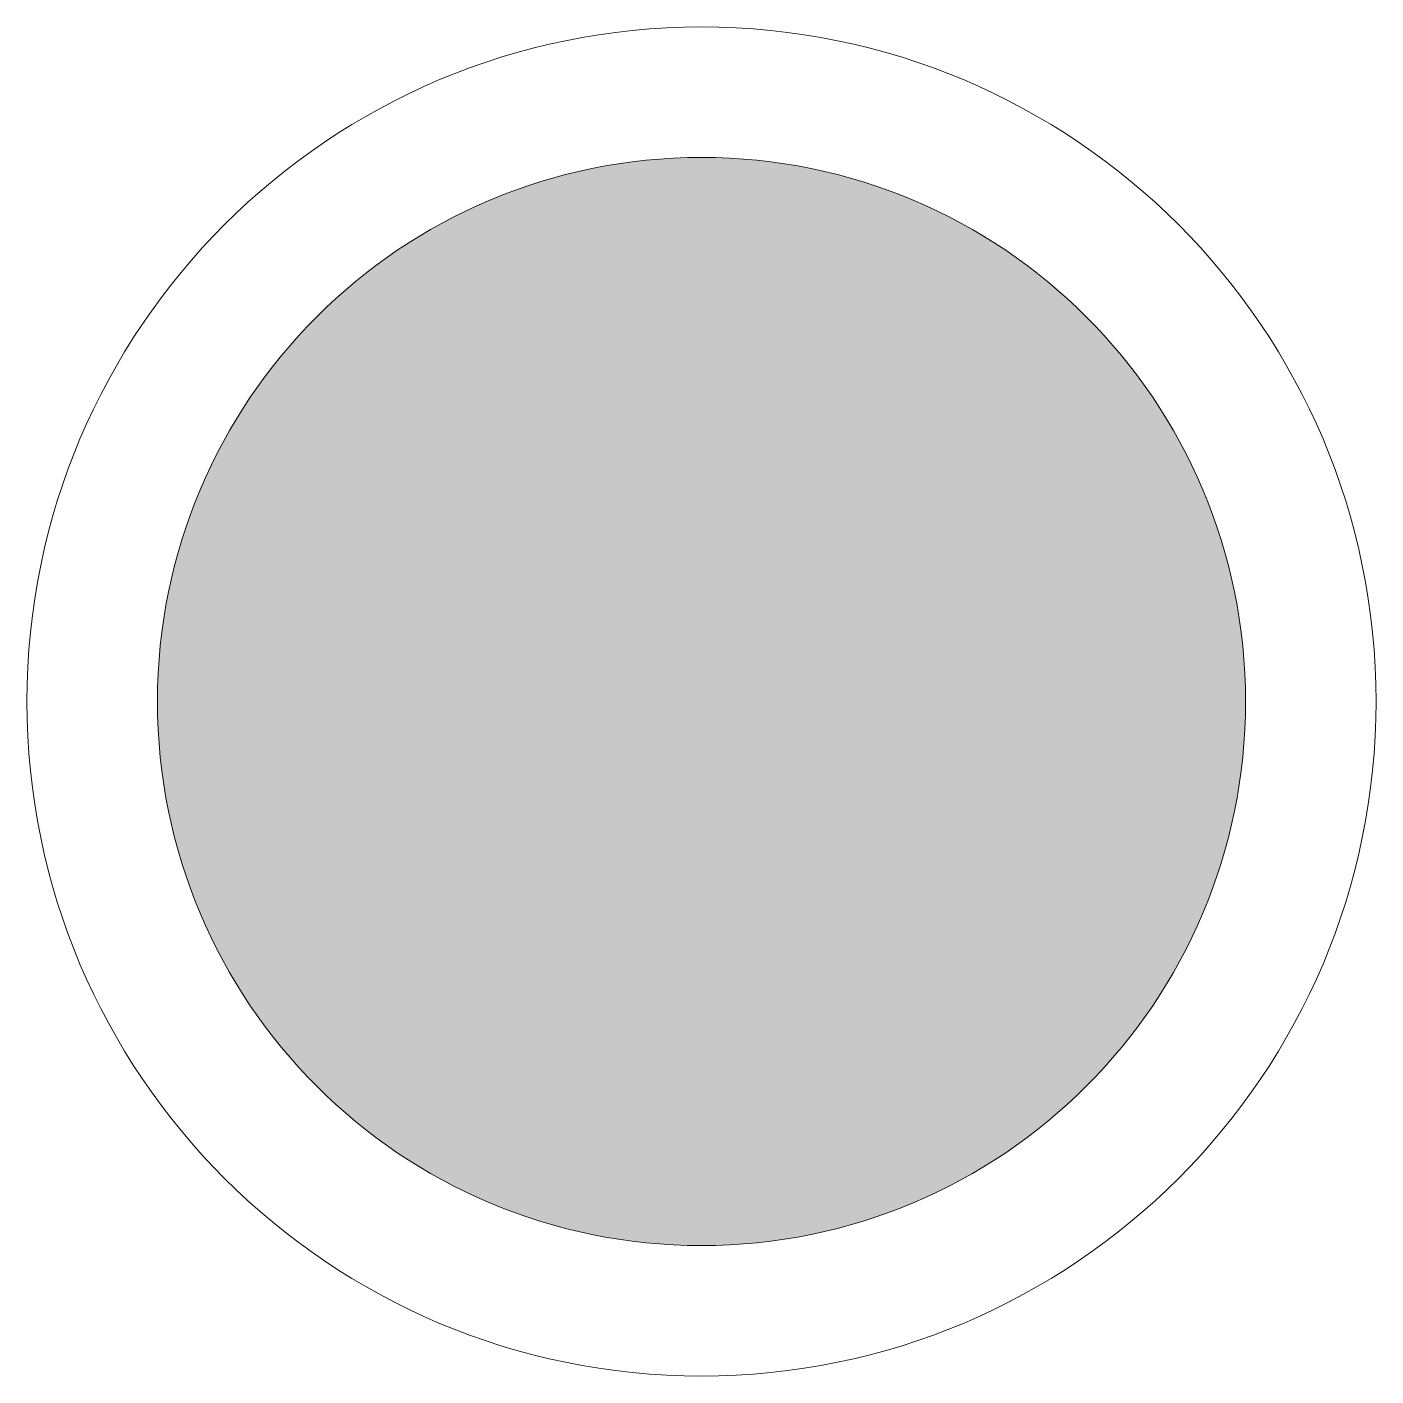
# Model space of a CAD drawing. Header units: inches. Extents: x 0 to 100, y 0 to 100.
import ezdxf

# ---------------------------------------------------------------- set-up
doc = ezdxf.new("R2010")
doc.units = ezdxf.units.IN
doc.header["$MEASUREMENT"] = 0
doc.layers.add('Layer 1', color=7, linetype='Continuous')

msp = doc.modelspace()

# ---------------------------------------------------------------- hatches: boundary and pattern name
at = {"layer": 'Layer 1', "true_color": 0x191919}
h = msp.add_hatch(color=250, dxfattribs=at)
h.dxf.hatch_style = 2
edge = h.paths.add_edge_path()
edge.add_spline(control_points=[(90.33, 50), (90.33, 27.72), (72.28, 9.67), (50, 9.67), (27.72, 9.67), (9.67, 27.72), (9.67, 50), (9.67, 72.28), (27.72, 90.33), (50, 90.33), (72.28, 90.33), (90.33, 72.28), (90.33, 50)], knot_values=[0, 0, 0, 0, 1, 1, 1, 2, 2, 2, 3, 3, 3, 4, 4, 4, 4], degree=3, periodic=1)

# ---------------------------------------------------------------- linework, layer by layer
at = {"layer": 'Layer 1', "lineweight": 0}
for points in [[(100, 50), (100, 22.39), (77.61, 0), (50, 0), (22.39, 0), (0, 22.39), (0, 50), (0, 77.61), (22.39, 100), (50, 100), (77.61, 100), (100, 77.61), (100, 50)], [(90.33, 50), (90.33, 27.72), (72.28, 9.67), (50, 9.67), (27.72, 9.67), (9.67, 27.72), (9.67, 50), (9.67, 72.28), (27.72, 90.33), (50, 90.33), (72.28, 90.33), (90.33, 72.28), (90.33, 50)]]:
    msp.add_open_spline(points, degree=3, knots=[0, 0, 0, 0, 1, 1, 1, 2, 2, 2, 3, 3, 3, 4, 4, 4, 4], dxfattribs=at)

doc.saveas('drawing.dxf')
